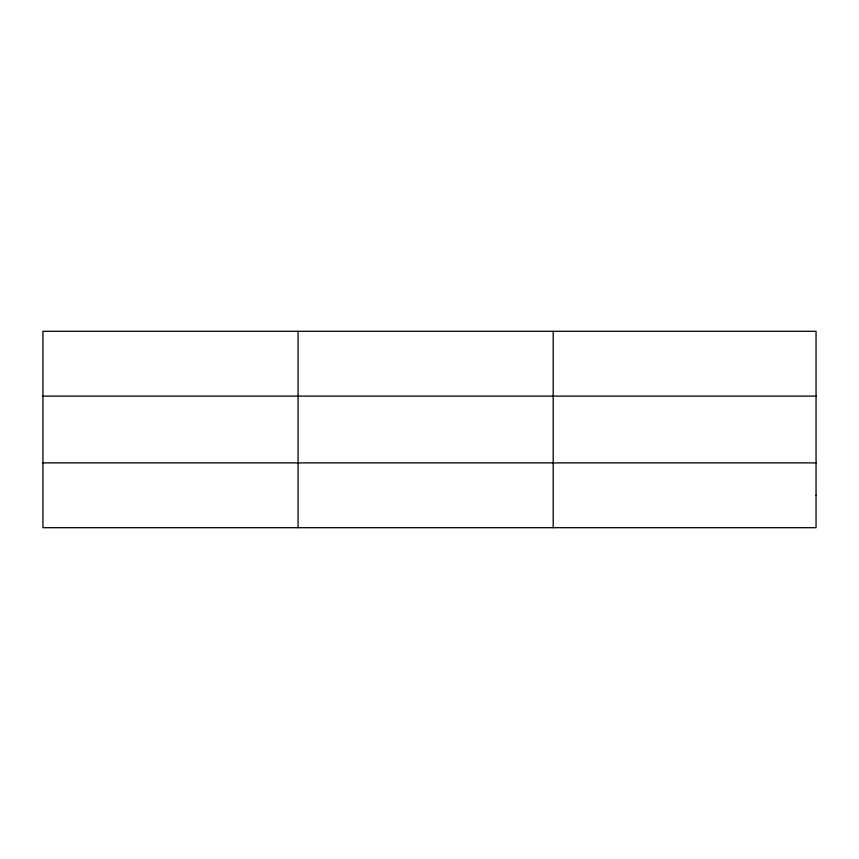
<?xml version="1.0" encoding="UTF-8"?>
<svg xmlns="http://www.w3.org/2000/svg" width="859" height="859" viewBox="0 0 859 859"><rect width="100%" height="100%" fill="white"/><g stroke="black" fill="none" stroke-linecap="round" stroke-linejoin="round"><path stroke-width="1.29" d="M298.073 331.306L298.073 527.694M553.196 331.306L553.196 527.694M42.95 396.117L816.05 396.117M42.95 462.883L816.05 462.883M816.05 495.289L816.05 527.694L42.95 527.694L42.95 331.306L816.05 331.306L816.05 495.289"/></g></svg>
